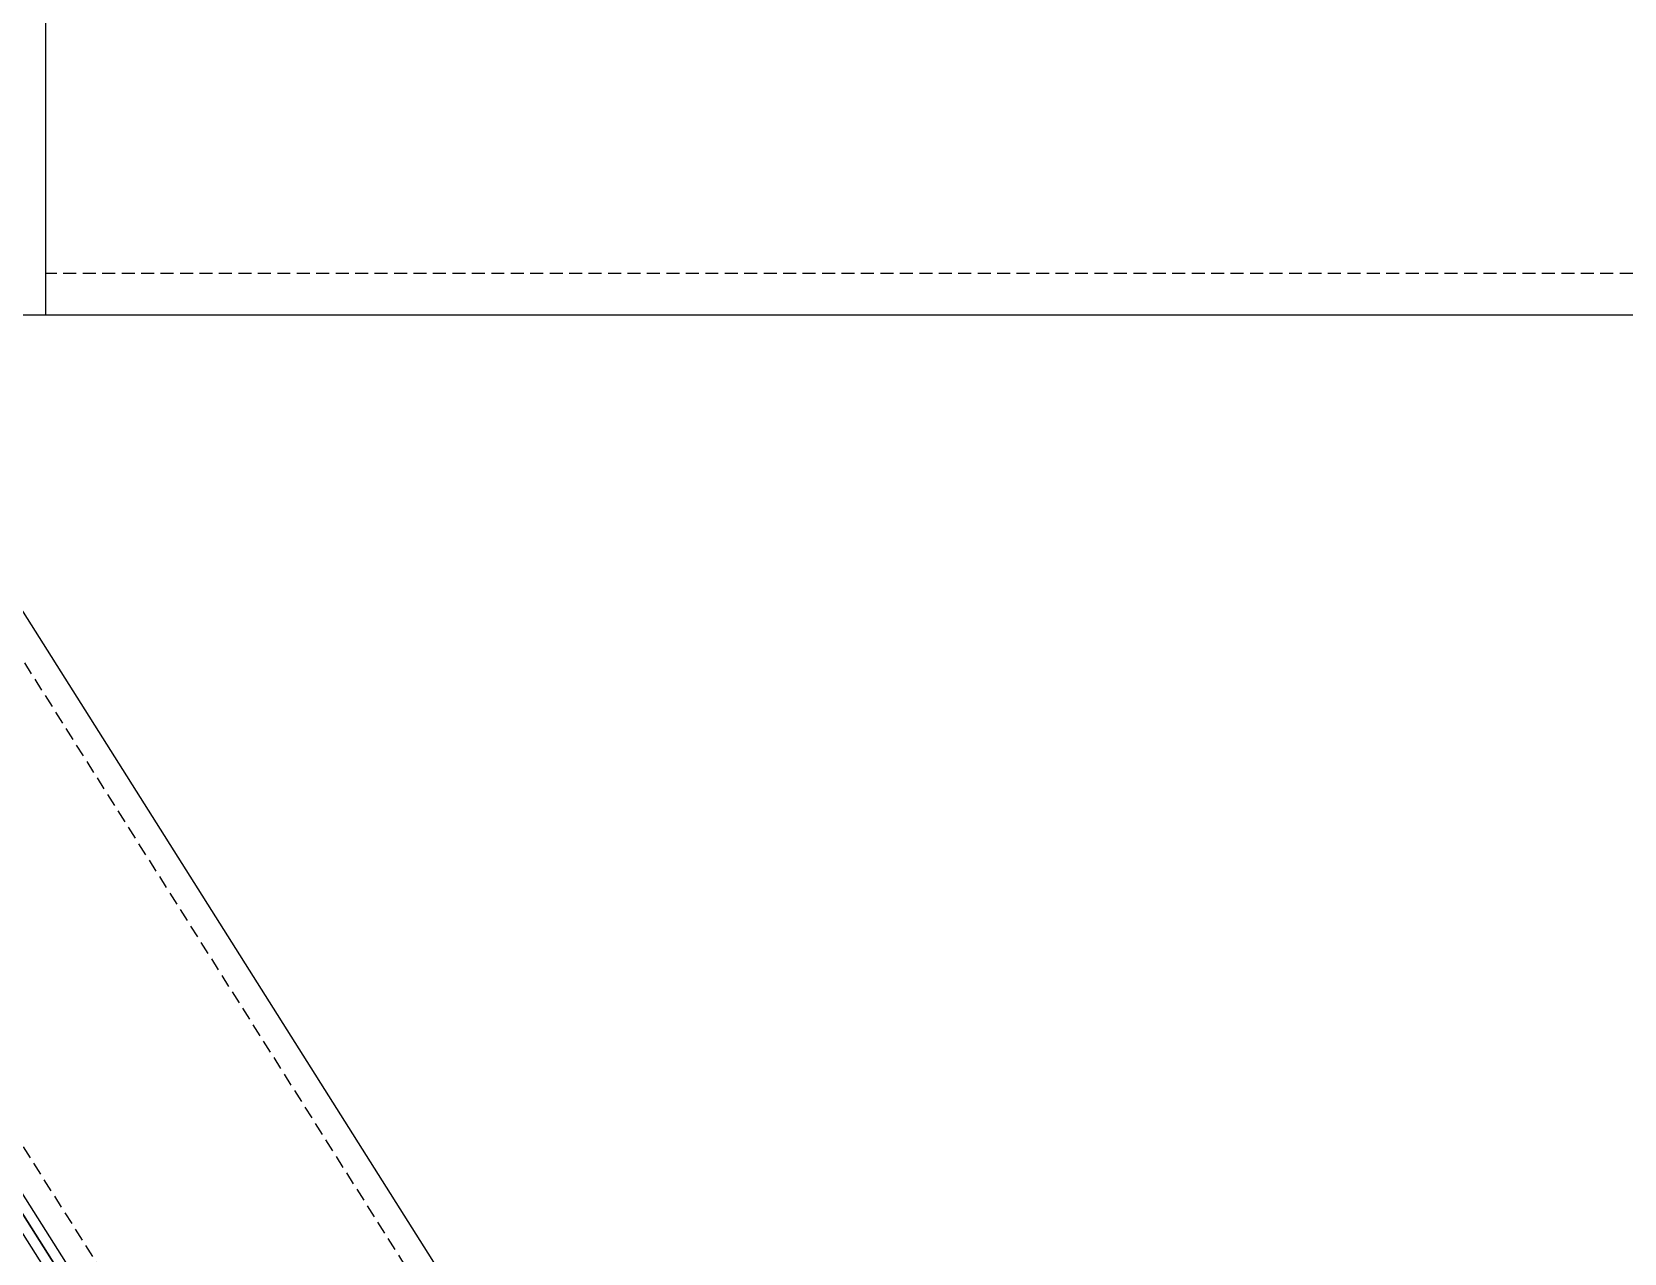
# Model space of a CAD drawing. Header units: millimetres. Extents: x 0 to 119933, y -45162 to 41221.
# Drawn here: x 6479.5 to 6786.4, y 2143.9 to 2379.2 of the extents above; entities that cross this region are included whole.
import ezdxf

# ---------------------------------------------------------------- set-up
doc = ezdxf.new("R2010")
doc.units = ezdxf.units.MM
doc.linetypes.add('HIDDEN', pattern=[0.375, 0.25, -0.125])
for name, color, linetype in [('F-Alum', 4, 'Continuous'), ('F-SSTEEL', 3, 'Continuous'), ('F_ALUM', 4, 'Continuous')]:
    doc.layers.add(name, color=color, linetype=linetype)

msp = doc.modelspace()

# ---------------------------------------------------------------- linework, layer by layer
at = {"layer": 'F-Alum', "color": 8, "linetype": 'HIDDEN', "ltscale": 10}
for p, q in [((6191.666348611063, 2711.012815916474, 0.02603520313149121), (6811.013179758622, 1730.380334303743, 0.02603520313149121)), ((6149.391903472191, 2684.313166326872, 0.02603520313149121), (6768.738734619867, 1703.680684714171, 0.02603520313149121)), ((6848.034878675244, 2332.617713787855, 0.02603520313149121), (6482.102143553901, 2332.617713787826, 0.02603520313149121))]:
    msp.add_line(p, q, dxfattribs=at)
at = {"layer": 'F-SSTEEL'}
for p, q in [((6195.893793124938, 2713.682780875446, 0.02603520313149121), (6815.240624272497, 1733.050299262715, 0.02603520313149121)), ((6145.164458958374, 2681.64320136793, 0.02603520313149121), (6764.511290105933, 1701.010719755199, 0.02603520313149121)), ((6482.102143553901, 2474.617713787855, 0.02603520313149121), (6482.102143553901, 2324.617713787855, 0.02603520313149121)), ((6848.034878675244, 2324.617713787855, 0.02603520313149121), (6474.102143553901, 2324.617713787855, 0.02603520313149121))]:
    msp.add_line(p, q, dxfattribs=at)
at = {"layer": 'F_ALUM', "elevation": 0.02603520313149121}
for points in [[(6678.034878689155, 1830.440969340998), (6137.5784347101, 2686.163671401446), (6092.302835845447, 2686.163671401446), (6092.302835845447, 2743.010719551006), (6476.829700875154, 2743.010719551006)], [(7502.787095023785, 1697.010719755199), (6418.319412965735, 1697.010719755199), (6418.319412965735, 1697.010719755199), (6236.229791519872, 1697.010719755199), (6236.229791519872, 1745.010719755199), (6678.034878689155, 1745.010719755199), (6678.034878689155, 1779.781247726351), (6678.034878689155, 1779.781247726351), (6678.034878689155, 1830.440969340998), (6137.578434709983, 2686.163671401446), (6092.302835845447, 2686.163671401446), (6092.302835845447, 2743.010719551006), (6331.9999897331, 2743.010719551006)], [(6476.829700875154, 2741.010719551006), (6094.302835845447, 2741.010719551006), (6094.302835845447, 2688.163671401446), (6138.68077208352, 2688.163671401446), (6680.034878689155, 1831.019670183887)], [(7502.787095023785, 1699.010719755199), (6416.319412965735, 1699.010719755199), (6416.319412965735, 1699.010719755199), (6238.229791519872, 1699.010719755199), (6238.229791519872, 1743.010719755199), (6680.034878689155, 1743.010719755199), (6680.034878689155, 1781.781247726351), (6680.034878689155, 1781.781247726351), (6680.034878689155, 1831.019670183887), (6138.68077208352, 2688.163671401446), (6094.302835845447, 2688.163671401446), (6094.302835845447, 2741.010719551006), (6329.9999897331, 2741.010719551006)]]:
    msp.add_lwpolyline(points, dxfattribs=at)

doc.saveas('drawing.dxf')
